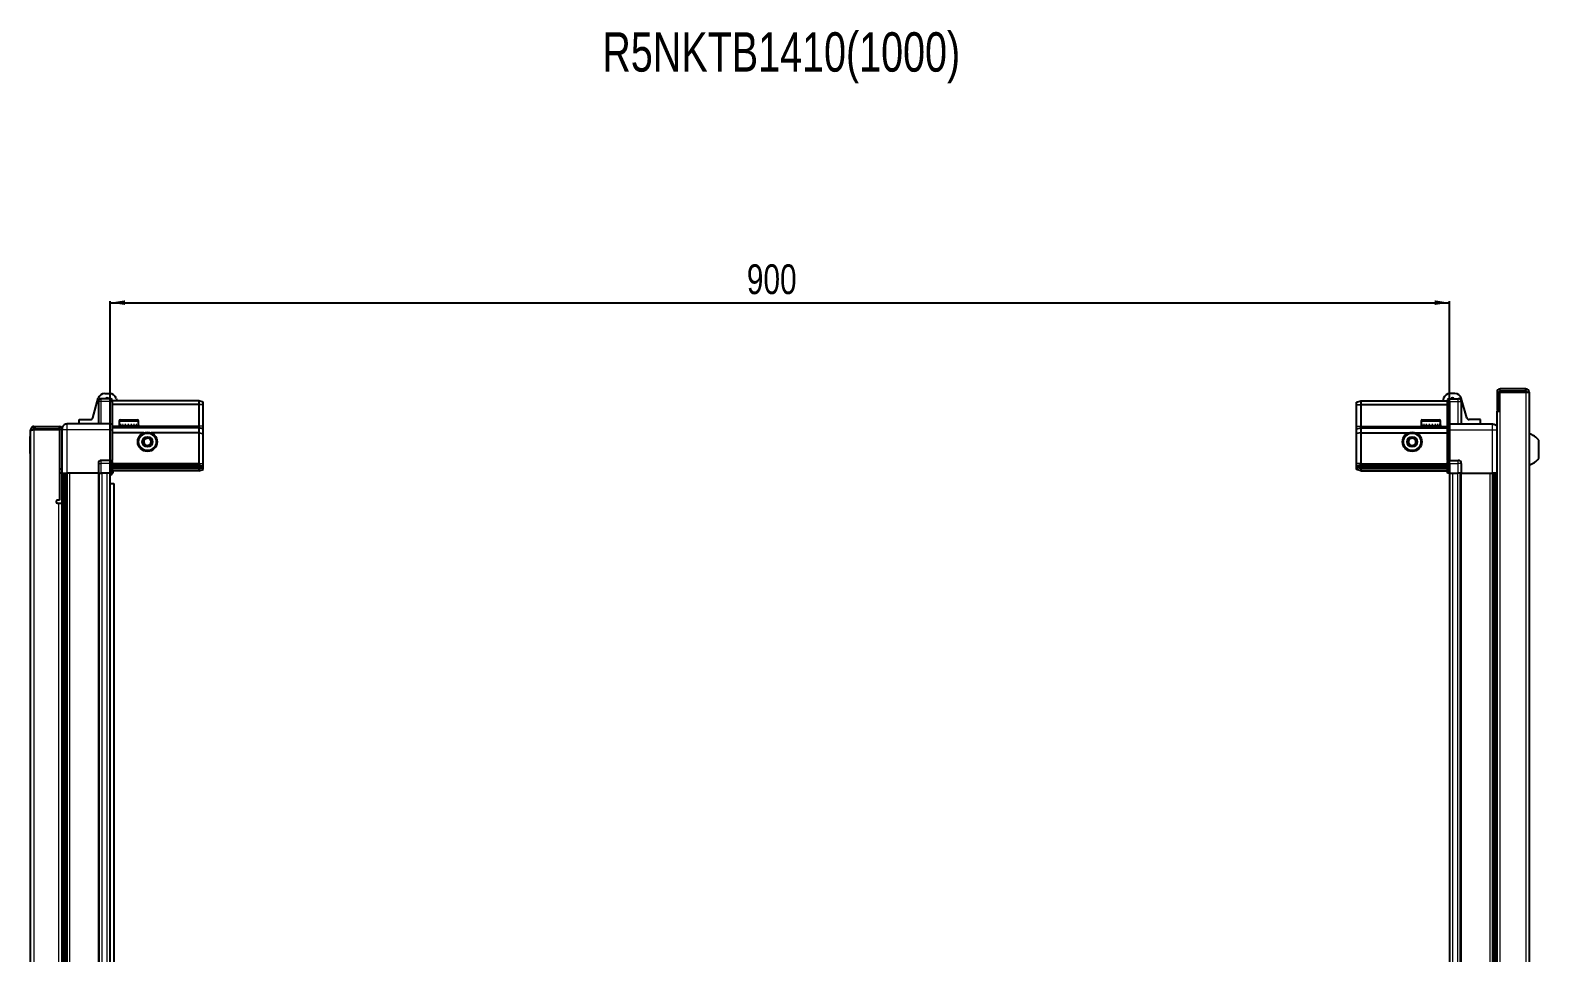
# Model space of a CAD drawing. Header units: millimetres. Extents: x 1219 to 5599, y -644 to 1917.
# Drawn here: x 3003 to 4016, y 1297 to 1917 of the extents above; entities that cross this region are included whole.
import ezdxf

# ---------------------------------------------------------------- set-up
doc = ezdxf.new("R2010")
doc.units = ezdxf.units.MM
doc.layers.add('FORMAT', color=7, linetype='Continuous')
doc.styles.add('SLDTEXTSTYLE0', font='TXT', dxfattribs={"width": 0.75})
doc.dimstyles.new('SLDDIMSTYLE0', dxfattribs={"dimtxt": 20, "dimasz": 10, "dimexe": 0, "dimexo": 0.0625, "dimgap": 5, "dimtad": 2, "dimdec": 1, "dimrnd": 1e-09, "dimzin": 12, "dimdsep": 46, "dimtxsty": 'SLDTEXTSTYLE0', "dimsah": 1, "dimcen": 0.09, "dimadec": 0, "dimazin": 3, "dimtfac": 1, "dimtofl": 0, "dimtmove": 0, "dimatfit": 3, "dimfxl": 0, "dimfrac": 2, "dimtolj": 1, "dimtzin": 12, "dimarcsym": 0})

# ---------------------------------------------------------------- blocks, each defined once
blk = doc.blocks.new('_D_6')
at = {"layer": 'FORMAT'}
for p, q in [((3056.5, 1619.3), (3056.5, 1734.8)), ((3056.5, 1733.8), (3956.5, 1733.8)), ((3956.5, 1619.3), (3956.5, 1734.8))]:
    blk.add_line(p, q, dxfattribs=at)
for points in [[(3056.5, 1733.8), (3066.5, 1732.3), (3066.5, 1735.4)], [(3956.5, 1733.8), (3946.5, 1735.4), (3946.5, 1732.3)]]:
    blk.add_solid(points, dxfattribs=at)
at = {"layer": 'FORMAT', "insert": (3484.3, 1759.6), "char_height": 20, "attachment_point": 1, "style": 'SLDTEXTSTYLE0'}
blk.add_mtext('900', dxfattribs=at)

msp = doc.modelspace()

# ---------------------------------------------------------------- linework, layer by layer
at = {"color": 7, "linetype": 'Continuous', "lineweight": 25}
for p, q in [((3052.93, 1672.82), (3056.15, 1672.82)), ((3960, 1672.82), (3956.77, 1672.82)), ((3988.31, 1673.72), (3988.31, 1661.32)), ((3989.81, 1673.72), (3989.81, 1661.32)), ((3990.31, 1660.82), (3990.31, 1673.72)), ((3990.31, 1673.72), (4007.71, 1673.72)), ((4007.71, 1675.82), (3990.41, 1675.82)), ((4007.71, 1674.32), (3990.41, 1674.32)), ((4007.71, 1674.32), (4007.71, 1675.82)), ((4007.71, 1673.72), (4009.81, 1673.72)), ((4009.81, 1673.72), (4009.81, 678.92)), ((3044.83, 1656.41), (3048.6, 1669.56)), ((3048.61, 1667.32), (3048.61, 1652.32)), ((3056.61, 1669.32), (3050.61, 1669.32)), ((3056.61, 1669.32), (3056.95, 1669.32)), ((3056.61, 1669.32), (3056.61, 1667.32)), ((3056.61, 1652.52), (3056.61, 1667.32)), ((3056.61, 1652.52), (3056.61, 1667.32)), ((3057.81, 1668.82), (3056.95, 1669.32)), ((3057.81, 1667.32), (3057.81, 1668.82)), ((3116.11, 1667.82), (3057.81, 1667.82)), ((3057.81, 1667.32), (3057.81, 1652.52)), ((3116.11, 1665.32), (3057.81, 1665.32)), ((3060.48, 1669.56), (3060.98, 1667.82)), ((3116.11, 1667.82), (3116.11, 1665.32)), ((3119.11, 1667.02), (3116.11, 1667.82)), ((3116.11, 1665.32), (3116.11, 1650.82)), ((3119.11, 1665.17), (3116.11, 1665.32)), ((3119.11, 1665.17), (3119.11, 1667.02)), ((3119.11, 1650.82), (3119.11, 1665.17)), ((3893.81, 1667.02), (3896.81, 1667.82)), ((3893.81, 1665.17), (3893.81, 1667.02)), ((3893.81, 1665.17), (3896.81, 1665.32)), ((3893.81, 1650.82), (3893.81, 1665.17)), ((3896.81, 1667.82), (3896.81, 1665.32)), ((3896.81, 1667.82), (3955.11, 1667.82)), ((3896.81, 1665.32), (3896.81, 1650.82)), ((3896.81, 1665.32), (3955.11, 1665.32)), ((3952.44, 1669.56), (3951.95, 1667.82)), ((3955.98, 1669.32), (3955.11, 1668.82)), ((3955.11, 1668.82), (3955.11, 1667.32)), ((3955.11, 1652.52), (3955.11, 1667.32)), ((3956.31, 1669.32), (3955.98, 1669.32)), ((3956.31, 1667.32), (3956.31, 1669.32)), ((3956.31, 1669.32), (3962.31, 1669.32)), ((3956.31, 1667.32), (3956.31, 1652.52)), ((3964.31, 1667.32), (3964.31, 1652.32)), ((3968.09, 1656.41), (3964.32, 1669.56)), ((3056.61, 1652.32), (3027.61, 1652.32)), ((3035.66, 1652.32), (3035.66, 1655.32)), ((3035.66, 1655.32), (3043.39, 1655.32)), ((3056.61, 1652.32), (3056.61, 1652.52)), ((3056.61, 1652.32), (3057.81, 1652.32)), ((3056.61, 1648.32), (3056.61, 1652.32)), ((3057.81, 1652.52), (3057.81, 1652.32)), ((3057.81, 1652.32), (3057.81, 1648.32)), ((3062.61, 1654.22), (3062.61, 1651.82)), ((3063.41, 1655.02), (3070.58, 1655.02)), ((3070.58, 1655.02), (3074.81, 1655.02)), ((3075.61, 1651.82), (3075.61, 1654.22)), ((3937.31, 1654.22), (3937.31, 1651.32)), ((3938.11, 1655.02), (3949.51, 1655.02)), ((3950.31, 1651.32), (3950.31, 1654.22)), ((3955.11, 1652.32), (3955.11, 1652.52)), ((3956.31, 1652.32), (3955.11, 1652.32)), ((3955.11, 1648.32), (3955.11, 1652.32)), ((3956.31, 1652.52), (3956.31, 1652.32)), ((3956.31, 1652.32), (3956.31, 1648.32)), ((3956.31, 1652.32), (3985.31, 1652.32)), ((3977.26, 1655.32), (3969.53, 1655.32)), ((3977.26, 1652.32), (3977.26, 1655.32)), ((3988.21, 1660.82), (3988.21, 691.82)), ((3988.21, 1660.82), (3990.31, 1660.82)), ((3988.31, 1661.32), (3989.81, 1661.32)), ((3003.11, 1643.96), (3002.81, 1643.96)), ((3002.81, 1632.39), (3002.81, 1643.96)), ((3004.61, 1648.47), (3003.11, 1648.47)), ((3003.11, 1647.97), (3003.11, 1648.47)), ((3003.11, 704.67), (3003.11, 1647.97)), ((3005.21, 1649.07), (3005.21, 1650.57)), ((3005.21, 1650.57), (3006.11, 1650.57)), ((3005.21, 1649.07), (3006.11, 1649.07)), ((3005.21, 1648.57), (3022.61, 1648.57)), ((3006.11, 1650.57), (3022.61, 1650.57)), ((3006.11, 1649.07), (3006.11, 1650.57)), ((3006.11, 1649.07), (3022.61, 1649.07)), ((3022.61, 1649.07), (3022.61, 1650.57)), ((3024.11, 1648.57), (3022.61, 1648.57)), ((3022.61, 1648.57), (3022.61, 1601.07)), ((3024.11, 1648.32), (3024.11, 1619.32)), ((3056.61, 1628.02), (3056.61, 1648.32)), ((3116.11, 1649.82), (3057.81, 1649.82)), ((3057.81, 1648.32), (3057.81, 1628.02)), ((3079.11, 1646.32), (3057.81, 1646.32)), ((3062.61, 1651.82), (3062.61, 1651.32)), ((3062.61, 1651.32), (3062.75, 1651.32)), ((3062.94, 1651.82), (3062.75, 1651.82)), ((3062.75, 1651.82), (3062.75, 1651.32)), ((3062.75, 1651.32), (3062.94, 1651.32)), ((3062.94, 1651.82), (3062.94, 1651.32)), ((3062.94, 1651.32), (3063.46, 1651.32)), ((3063.86, 1651.82), (3063.46, 1651.82)), ((3063.46, 1651.82), (3063.46, 1651.32)), ((3063.46, 1651.32), (3063.86, 1651.32)), ((3063.86, 1651.82), (3063.86, 1651.32)), ((3063.86, 1651.32), (3064.73, 1651.32)), ((3064.71, 1651.32), (3064.71, 1651.22)), ((3064.71, 1651.22), (3073.51, 1651.22)), ((3065.31, 1651.82), (3064.73, 1651.82)), ((3064.73, 1651.82), (3064.73, 1651.32)), ((3064.73, 1651.32), (3065.31, 1651.32)), ((3065.11, 1650.82), (3065.8, 1650.34)), ((3065.11, 1650.82), (3070.14, 1650.82)), ((3065.8, 1650.34), (3065.11, 1649.86)), ((3065.11, 1649.86), (3065.11, 1649.82)), ((3065.11, 1649.86), (3070.14, 1649.86)), ((3065.31, 1651.82), (3065.31, 1651.32)), ((3065.31, 1651.32), (3066.43, 1651.32)), ((3065.8, 1650.34), (3069.96, 1650.34)), ((3067.12, 1651.82), (3066.43, 1651.82)), ((3066.43, 1651.82), (3066.43, 1651.32)), ((3066.43, 1651.32), (3067.12, 1651.32)), ((3067.12, 1651.82), (3067.12, 1651.32)), ((3067.12, 1651.32), (3068.39, 1651.32)), ((3069.13, 1651.82), (3068.39, 1651.82)), ((3068.39, 1651.82), (3068.39, 1651.32)), ((3068.39, 1651.32), (3068.63, 1651.32)), ((3068.63, 1651.82), (3068.63, 1651.32)), ((3069.12, 1651.82), (3069.12, 1651.32)), ((3069.12, 1651.32), (3069.13, 1651.32)), ((3069.13, 1651.82), (3069.13, 1651.32)), ((3069.13, 1651.32), (3070.43, 1651.32)), ((3069.96, 1650.34), (3072.42, 1650.34)), ((3070.14, 1650.82), (3073.11, 1650.82)), ((3070.14, 1649.86), (3073.11, 1649.86)), ((3071.14, 1651.82), (3070.43, 1651.82)), ((3070.43, 1651.82), (3070.43, 1651.32)), ((3070.48, 1651.82), (3070.48, 1651.32)), ((3070.48, 1651.32), (3071.14, 1651.32)), ((3071.14, 1651.82), (3071.14, 1651.32)), ((3071.14, 1651.32), (3072.33, 1651.32)), ((3072.95, 1651.82), (3072.33, 1651.82)), ((3072.33, 1651.82), (3072.33, 1651.32)), ((3072.33, 1651.32), (3072.95, 1651.32)), ((3072.42, 1650.34), (3073.11, 1650.82)), ((3073.11, 1649.86), (3072.42, 1650.34)), ((3072.95, 1651.82), (3072.95, 1651.32)), ((3072.95, 1651.32), (3073.92, 1651.32)), ((3073.11, 1649.82), (3073.11, 1649.86)), ((3073.51, 1651.22), (3073.51, 1651.32)), ((3074.38, 1651.82), (3073.92, 1651.82)), ((3073.92, 1651.82), (3073.92, 1651.32)), ((3073.92, 1651.32), (3074.38, 1651.32)), ((3074.38, 1651.82), (3074.38, 1651.32)), ((3074.38, 1651.32), (3075.03, 1651.32)), ((3075.3, 1651.82), (3075.03, 1651.82)), ((3075.03, 1651.82), (3075.03, 1651.32)), ((3075.03, 1651.32), (3075.3, 1651.32)), ((3075.3, 1651.82), (3075.3, 1651.32)), ((3075.3, 1651.32), (3075.57, 1651.32)), ((3075.61, 1651.82), (3075.57, 1651.82)), ((3075.57, 1651.82), (3075.57, 1651.32)), ((3075.57, 1651.32), (3075.61, 1651.32)), ((3075.61, 1651.82), (3075.61, 1651.32)), ((3116.11, 1646.32), (3084.11, 1646.32)), ((3116.11, 1650.82), (3116.11, 1649.82)), ((3116.11, 1649.82), (3116.11, 1646.32)), ((3119.11, 1649.02), (3116.11, 1649.82)), ((3116.11, 1646.32), (3116.11, 1625.82)), ((3116.11, 1646.32), (3119.11, 1645.99)), ((3119.11, 1649.02), (3119.11, 1650.82)), ((3119.11, 1645.99), (3119.11, 1649.02)), ((3119.11, 1625.82), (3119.11, 1645.99)), ((3893.81, 1649.02), (3893.81, 1650.82)), ((3893.81, 1649.02), (3896.81, 1649.82)), ((3893.81, 1645.99), (3893.81, 1649.02)), ((3896.81, 1646.32), (3893.81, 1645.99)), ((3893.81, 1625.82), (3893.81, 1645.99)), ((3896.81, 1650.82), (3896.81, 1649.82)), ((3896.81, 1649.82), (3896.81, 1646.32)), ((3896.81, 1649.82), (3955.11, 1649.82)), ((3896.81, 1646.32), (3896.81, 1625.82)), ((3896.81, 1646.32), (3928.81, 1646.32)), ((3933.81, 1646.32), (3955.11, 1646.32)), ((3937.31, 1651.32), (3937.35, 1651.32)), ((3937.47, 1651.82), (3937.35, 1651.82)), ((3937.35, 1651.82), (3937.35, 1651.32)), ((3937.35, 1651.32), (3937.47, 1651.32)), ((3937.47, 1651.82), (3937.47, 1651.32)), ((3937.47, 1651.32), (3937.88, 1651.32)), ((3938.22, 1651.82), (3937.88, 1651.82)), ((3937.88, 1651.82), (3937.88, 1651.32)), ((3937.88, 1651.32), (3938.22, 1651.32)), ((3938.22, 1651.82), (3938.22, 1651.32)), ((3938.22, 1651.32), (3938.99, 1651.32)), ((3939.52, 1651.82), (3938.99, 1651.82)), ((3938.99, 1651.82), (3938.99, 1651.32)), ((3938.99, 1651.32), (3939.52, 1651.32)), ((3939.41, 1651.32), (3939.41, 1651.22)), ((3939.41, 1651.22), (3948.21, 1651.22)), ((3939.52, 1651.82), (3939.52, 1651.32)), ((3939.52, 1651.32), (3940.57, 1651.32)), ((3939.81, 1650.82), (3940.5, 1650.34)), ((3939.81, 1650.82), (3947.81, 1650.82)), ((3940.5, 1650.34), (3939.81, 1649.86)), ((3939.81, 1649.86), (3939.81, 1649.82)), ((3939.81, 1649.86), (3947.81, 1649.86)), ((3940.5, 1650.34), (3947.12, 1650.34)), ((3941.23, 1651.82), (3940.57, 1651.82)), ((3940.57, 1651.82), (3940.57, 1651.32)), ((3940.57, 1651.32), (3941.23, 1651.32)), ((3941.23, 1651.82), (3941.23, 1651.32)), ((3941.23, 1651.32), (3942.47, 1651.32)), ((3943.2, 1651.82), (3942.47, 1651.82)), ((3942.47, 1651.82), (3942.47, 1651.32)), ((3942.47, 1651.32), (3942.91, 1651.32)), ((3942.91, 1651.82), (3942.91, 1651.32)), ((3943.2, 1651.82), (3943.2, 1651.32)), ((3943.2, 1651.32), (3944.5, 1651.32)), ((3945.23, 1651.82), (3944.5, 1651.82)), ((3944.5, 1651.82), (3944.5, 1651.32)), ((3944.77, 1651.82), (3944.77, 1651.32)), ((3944.77, 1651.32), (3945.23, 1651.32)), ((3945.23, 1651.82), (3945.23, 1651.32)), ((3945.23, 1651.32), (3946.47, 1651.32)), ((3947.12, 1651.82), (3946.47, 1651.82)), ((3946.47, 1651.82), (3946.47, 1651.32)), ((3946.47, 1651.32), (3947.12, 1651.32)), ((3947.12, 1651.82), (3947.12, 1651.32)), ((3947.12, 1651.32), (3948.17, 1651.32)), ((3947.12, 1650.34), (3947.81, 1650.82)), ((3947.81, 1649.86), (3947.12, 1650.34)), ((3947.81, 1649.82), (3947.81, 1649.86)), ((3948.69, 1651.82), (3948.17, 1651.82)), ((3948.17, 1651.82), (3948.17, 1651.32)), ((3948.17, 1651.32), (3948.69, 1651.32)), ((3948.21, 1651.22), (3948.21, 1651.32)), ((3948.69, 1651.82), (3948.69, 1651.32)), ((3948.69, 1651.32), (3949.45, 1651.32)), ((3949.78, 1651.82), (3949.45, 1651.82)), ((3949.45, 1651.82), (3949.45, 1651.32)), ((3949.45, 1651.32), (3949.78, 1651.32)), ((3949.78, 1651.82), (3949.78, 1651.32)), ((3949.78, 1651.32), (3950.17, 1651.32)), ((3950.28, 1651.82), (3950.17, 1651.82)), ((3950.17, 1651.82), (3950.17, 1651.32)), ((3950.17, 1651.32), (3950.28, 1651.32)), ((3950.28, 1651.82), (3950.28, 1651.32)), ((3950.28, 1651.32), (3950.31, 1651.32)), ((3955.11, 1628.02), (3955.11, 1648.32)), ((3956.31, 1648.32), (3956.31, 1628.02)), ((3002.81, 1632.39), (3003.11, 1632.39)), ((4016.41, 1629.32), (4016.41, 1641.32)), ((3022.61, 1622.07), (3024.11, 1622.07)), ((3048.61, 1625.82), (3048.61, 1619.32)), ((3056.61, 1627.82), (3050.61, 1627.82)), ((3056.61, 1627.82), (3056.61, 1628.02)), ((3056.61, 1627.82), (3056.61, 1625.82)), ((3056.61, 1627.82), (3057.81, 1627.82)), ((3056.61, 1619.32), (3056.61, 1625.82)), ((3056.61, 1619.32), (3056.61, 1625.82)), ((3056.95, 1619.32), (3056.95, 1625.82)), ((3057.81, 1628.02), (3057.81, 1627.82)), ((3057.81, 1627.15), (3057.81, 1627.82)), ((3057.81, 1627.15), (3057.81, 1619.32)), ((3116.11, 1624.82), (3057.81, 1624.82)), ((3116.11, 1623.82), (3057.81, 1623.82)), ((3116.11, 1622.32), (3057.81, 1622.32)), ((3116.11, 1625.82), (3116.11, 1624.82)), ((3116.11, 1624.82), (3116.11, 1623.82)), ((3116.11, 1624.82), (3119.11, 1624.02)), ((3116.11, 1623.82), (3116.11, 1622.32)), ((3116.11, 1623.82), (3119.11, 1623.28)), ((3116.11, 1622.32), (3119.11, 1622.78)), ((3116.11, 1622.32), (3116.11, 1620.82)), ((3119.11, 1624.02), (3119.11, 1625.82)), ((3119.11, 1623.28), (3119.11, 1624.02)), ((3119.11, 1622.78), (3119.11, 1623.28)), ((3119.11, 1621.63), (3119.11, 1622.78)), ((3893.81, 1624.02), (3893.81, 1625.82)), ((3896.81, 1624.82), (3893.81, 1624.02)), ((3893.81, 1623.28), (3893.81, 1624.02)), ((3896.81, 1623.82), (3893.81, 1623.28)), ((3893.81, 1622.78), (3893.81, 1623.28)), ((3896.81, 1622.32), (3893.81, 1622.78)), ((3893.81, 1621.63), (3893.81, 1622.78)), ((3896.81, 1625.82), (3896.81, 1624.82)), ((3896.81, 1624.82), (3896.81, 1623.82)), ((3896.81, 1624.82), (3955.11, 1624.82)), ((3896.81, 1623.82), (3955.11, 1623.82)), ((3896.81, 1623.82), (3896.81, 1622.32)), ((3896.81, 1622.32), (3896.81, 1620.82)), ((3896.81, 1622.32), (3955.11, 1622.32)), ((3955.11, 1627.82), (3955.11, 1628.02)), ((3956.31, 1627.82), (3955.11, 1627.82)), ((3955.11, 1627.82), (3955.11, 1627.15)), ((3955.11, 1619.32), (3955.11, 1627.15)), ((3955.98, 1625.82), (3955.98, 1619.32)), ((3956.31, 1628.02), (3956.31, 1627.82)), ((3956.31, 1625.82), (3956.31, 1627.82)), ((3956.31, 1627.82), (3962.31, 1627.82)), ((3956.31, 1625.82), (3956.31, 1627.82)), ((3956.31, 1625.82), (3956.31, 1619.32)), ((3964.31, 1625.82), (3964.31, 1619.32)), ((3024.11, 1619.32), (3022.61, 1619.32)), ((3024.76, 733.32), (3024.76, 1619.32)), ((3026.55, 1619.32), (3026.55, 733.32)), ((3026.59, 1619.32), (3026.59, 733.32)), ((3048.61, 1619.32), (3027.61, 1619.32)), ((3048.61, 1619.32), (3050.61, 1619.32)), ((3049.26, 733.32), (3049.26, 1619.32)), ((3056.61, 1619.32), (3050.61, 1619.32)), ((3056.46, 733.32), (3056.46, 1619.32)), ((3056.46, 1612.32), (3058.96, 1612.32)), ((3056.61, 1619.32), (3056.95, 1619.32)), ((3056.61, 1619.32), (3056.61, 1619.32)), ((3057.81, 1619.32), (3056.95, 1619.32)), ((3056.95, 1619.32), (3056.95, 1619.32)), ((3116.11, 1620.82), (3057.81, 1620.82)), ((3058.96, 1612.32), (3058.96, 738.82)), ((3116.11, 1620.82), (3119.11, 1621.63)), ((3896.81, 1620.82), (3893.81, 1621.63)), ((3896.81, 1620.82), (3955.11, 1620.82)), ((3955.98, 1619.32), (3955.11, 1619.32)), ((3956.31, 1619.32), (3955.98, 1619.32)), ((3956.31, 1619.32), (3962.31, 1619.32)), ((3956.46, 1619.32), (3956.46, 733.32)), ((3964.31, 1619.32), (3962.31, 1619.32)), ((3963.66, 1619.32), (3963.66, 733.32)), ((3964.31, 1619.32), (3985.31, 1619.32)), ((3986.33, 733.32), (3986.33, 1619.32)), ((3986.37, 733.32), (3986.37, 1619.32)), ((3988.16, 1619.32), (3988.16, 733.32)), ((3022.61, 1601.07), (3021.26, 1601.07)), ((3021.26, 1599.07), (3022.01, 1599.07)), ((3022.01, 1599.07), (3024.11, 1599.07)), ((3024.11, 1599.07), (3024.11, 753.57))]:
    msp.add_line(p, q, dxfattribs=at)
at = {"color": 8, "linetype": 'Continuous', "lineweight": 18}
for p, q in [((3989.81, 1673.72), (3988.31, 1673.72)), ((3990.41, 1674.32), (3990.41, 1675.82)), ((4007.71, 1673.72), (4007.71, 678.92)), ((3050.61, 1667.32), (3048.61, 1667.32)), ((3050.61, 1667.32), (3050.61, 1669.32)), ((3050.61, 1652.32), (3050.61, 1667.32)), ((3056.61, 1667.32), (3050.61, 1667.32)), ((3056.61, 1667.32), (3057.81, 1667.32)), ((3956.31, 1667.32), (3955.11, 1667.32)), ((3956.31, 1667.32), (3962.31, 1667.32)), ((3962.31, 1667.32), (3962.31, 1669.32)), ((3962.31, 1652.32), (3962.31, 1667.32)), ((3962.31, 1667.32), (3964.31, 1667.32)), ((3056.61, 1652.52), (3057.81, 1652.52)), ((3062.61, 1654.22), (3070.78, 1654.22)), ((3070.78, 1654.22), (3075.61, 1654.22)), ((3937.31, 1654.22), (3950.31, 1654.22)), ((3955.11, 1652.52), (3956.31, 1652.52)), ((3990.31, 1660.82), (3990.31, 691.82)), ((3005.21, 1648.57), (3005.21, 704.07)), ((3027.61, 1619.32), (3027.61, 1648.32)), ((3056.61, 1648.32), (3027.61, 1648.32)), ((3056.61, 1648.32), (3057.81, 1648.32)), ((3065.11, 1650.82), (3057.81, 1650.82)), ((3116.11, 1650.82), (3073.11, 1650.82)), ((3119.11, 1650.82), (3116.11, 1650.82)), ((3893.81, 1650.82), (3896.81, 1650.82)), ((3896.81, 1650.82), (3939.81, 1650.82)), ((3947.81, 1650.82), (3955.11, 1650.82)), ((3956.31, 1648.32), (3955.11, 1648.32)), ((3956.31, 1648.32), (3985.31, 1648.32)), ((3985.31, 1619.32), (3985.31, 1648.32)), ((3048.61, 1625.82), (3050.61, 1625.82)), ((3050.61, 1625.82), (3050.61, 1627.82)), ((3050.61, 1619.32), (3050.61, 1625.82)), ((3056.61, 1625.82), (3050.61, 1625.82)), ((3056.61, 1628.02), (3057.81, 1628.02)), ((3056.61, 1625.82), (3056.95, 1625.82)), ((3116.11, 1625.82), (3057.81, 1625.82)), ((3116.11, 1625.82), (3119.11, 1625.82)), ((3896.81, 1625.82), (3893.81, 1625.82)), ((3896.81, 1625.82), (3955.11, 1625.82)), ((3955.11, 1628.02), (3956.31, 1628.02)), ((3956.31, 1625.82), (3955.98, 1625.82)), ((3956.31, 1625.82), (3962.31, 1625.82)), ((3962.31, 1625.82), (3962.31, 1627.82)), ((3962.31, 1619.32), (3962.31, 1625.82)), ((3964.31, 1625.82), (3962.31, 1625.82)), ((3024.11, 1599.07), (3024.11, 1619.32)), ((3025.35, 1619.32), (3025.35, 733.32)), ((3027.79, 733.32), (3027.79, 1619.32)), ((3029.21, 1619.32), (3029.21, 733.32)), ((3048.61, 733.32), (3048.61, 1619.32)), ((3051.26, 733.32), (3051.26, 1619.32)), ((3054.46, 733.32), (3054.46, 1619.32)), ((3056.61, 1619.32), (3056.95, 1619.32)), ((3958.46, 1619.32), (3958.46, 733.32)), ((3961.66, 1619.32), (3961.66, 733.32)), ((3964.31, 1619.32), (3964.31, 733.32)), ((3983.71, 733.32), (3983.71, 1619.32)), ((3985.13, 1619.32), (3985.13, 733.32)), ((3987.58, 733.32), (3987.58, 1619.32)), ((3022.01, 753.57), (3022.01, 1599.07))]:
    msp.add_line(p, q, dxfattribs=at)
at = {"color": 7, "linetype": 'Continuous', "lineweight": 25}
for centre, radius in [((3081.61, 1640.32), 6.5), ((3081.61, 1640.32), 3.46), ((3931.31, 1640.32), 6.5), ((3931.31, 1640.32), 3.46)]:
    msp.add_circle(centre, radius, dxfattribs=at)
at = {"color": 8, "linetype": 'Continuous', "lineweight": 18}
for centre in [(3081.61, 1640.32), (3931.31, 1640.32)]:
    msp.add_circle(centre, 5.7, dxfattribs=at)
at = {"color": 7, "linetype": 'Continuous', "lineweight": 25}
for centre, radius, start, end in [((3052.93, 1668.32), 4.5, 90, 164), ((3056.15, 1668.32), 4.5, 16, 90), ((3956.77, 1668.32), 4.5, 90, 164), ((3960, 1668.32), 4.5, 16, 90), ((3990.41, 1673.72), 2.1, 90, 180), ((3990.41, 1673.72), 0.6, 90, 180), ((4007.71, 1673.72), 2.1, 0, 90), ((4007.71, 1673.72), 0.6, 0, 90), ((3050.61, 1667.32), 2, 90, 180), ((3054.56, 1667.92), 1.9, 47.4631, 132.5369), ((3958.36, 1667.92), 1.9, 47.4631, 132.5369), ((3962.31, 1667.32), 2, 0, 90), ((3043.39, 1656.82), 1.5, 270, 344), ((3063.41, 1654.22), 0.8, 90, 180), ((3074.81, 1654.22), 0.8, 0, 90), ((3938.11, 1654.22), 0.8, 90, 180), ((3949.51, 1654.22), 0.8, 0, 90), ((3969.53, 1656.82), 1.5, 196, 270), ((3005.11, 1648.07), 0.5, 90, 117.7907), ((3022.51, 1648.47), 0.6, 9.59407, 90), ((3022.51, 1648.47), 2.1, 32.2369, 87.2706), ((3064.71, 1650.82), 0.4, 0, 90), ((3073.51, 1650.82), 0.4, 90, 180), ((3081.61, 1640.32), 2.5, 101.00659, 161.00659), ((3081.61, 1640.32), 2.5, 41.00659, 101.00659), ((3931.31, 1640.32), 2.5, 120.74103, 180.74103), ((3931.31, 1640.32), 2.5, 60.74103, 120.74103), ((3931.31, 1640.32), 2.5, 0.74103, 60.74103), ((3939.41, 1650.82), 0.4, 0, 90), ((3948.21, 1650.82), 0.4, 90, 180), ((4006.79, 1634.3), 11.91, 36.1266, 75.29965), ((3081.61, 1640.32), 2.5, 161.00659, 221.00659), ((3081.61, 1640.32), 2.5, 221.00659, 281.00659), ((3081.61, 1640.32), 2.5, 281.00659, 341.00659), ((3081.61, 1640.32), 2.5, 341.00659, 41.00659), ((3931.31, 1640.32), 2.5, 180.74103, 240.74103), ((3931.31, 1640.32), 2.5, 240.74103, 300.74103), ((3931.31, 1640.32), 2.5, 300.74103, 0.74103), ((3050.61, 1625.82), 2, 90, 180), ((3962.31, 1625.82), 2, 0, 90), ((4006.79, 1636.35), 11.91, 284.70035, 323.8734), ((3053.96, 1621.97), 5, 300, 346.70293), ((3021.26, 1600.07), 1, 90, 270)]:
    msp.add_arc(centre, radius, start, end, dxfattribs=at)
for centre, start_param, end_param in [((3060.41, 1625.82), 2.4188584, 3.1415927), ((3952.51, 1625.82), 0, 0.7227342)]:
    msp.add_ellipse(centre, major_axis=(3.46, 0), ratio=0.5773503, start_param=start_param, end_param=end_param, dxfattribs=at)
for points, knots in [([(3027.61, 1652.32), (3027.17, 1652.28), (3026.49, 1652.2), (3025.68, 1651.77), (3025.12, 1651.32), (3024.67, 1650.76), (3024.23, 1649.94), (3024.16, 1649.26), (3024.11, 1648.82)], [0, 0, 0, 0, 0.2394568, 0.3683607, 0.5, 0.6316393, 0.7605432, 1, 1, 1, 1]), ([(3985.31, 1652.32), (3985.75, 1652.28), (3986.43, 1652.21), (3987.24, 1651.77), (3987.8, 1651.33), (3988.08, 1650.96), (3988.21, 1650.77)], [0, 0, 0, 0, 0.3842982, 0.5911726, 0.8024372, 1, 1, 1, 1]), ([(3005.21, 1650.57), (3004.96, 1650.55), (3004.46, 1650.49), (3003.82, 1650.1), (3003.36, 1649.54), (3003.14, 1648.96), (3003.12, 1648.6), (3003.11, 1648.47)], [0, 0, 0, 0, 0.23025534, 0.4485219, 0.6667858, 0.88504963, 1, 1, 1, 1]), ([(3003.11, 1647.97), (3003.14, 1648.02), (3003.19, 1648.11), (3003.58, 1648.24), (3004.14, 1648.37), (3004.72, 1648.48), (3005.09, 1648.55), (3005.21, 1648.57)], [0, 0, 0, 0, 0.2302553, 0.4485219, 0.6667858, 0.8850496, 1, 1, 1, 1]), ([(3024.11, 1648.82), (3024.11, 1648.82), (3024.11, 1648.8), (3024.11, 1648.69), (3024.11, 1648.52), (3024.11, 1648.39), (3024.11, 1648.32)], [0, 0, 0, 0, 0.2493943, 0.5003335, 0.7501667, 1, 1, 1, 1]), ([(3078.78, 1639.77), (3078.95, 1640.26), (3079.26, 1641.17), (3079.57, 1642.08), (3079.72, 1642.5)], [0, 0, 0, 0, 0.5346859, 1, 1, 1, 1]), ([(3079.72, 1642.5), (3080.22, 1642.6), (3081.17, 1642.78), (3082.11, 1642.97), (3082.55, 1643.05)], [0, 0, 0, 0, 0.5346859, 1, 1, 1, 1]), ([(3082.55, 1643.05), (3082.63, 1642.96), (3083.03, 1642.51), (3083.68, 1641.76), (3084.22, 1641.13), (3084.44, 1640.87)], [0, 0, 0, 0, 0.1331247, 0.6370994, 1, 1, 1, 1]), ([(3928.79, 1641.73), (3929.24, 1642), (3930.06, 1642.49), (3930.89, 1642.98), (3931.27, 1643.21)], [0, 0, 0, 0, 0.5346859, 1, 1, 1, 1]), ([(3931.27, 1643.21), (3931.72, 1642.96), (3932.57, 1642.49), (3933.4, 1642.02), (3933.79, 1641.8)], [0, 0, 0, 0, 0.5346859, 1, 1, 1, 1]), ([(3080.67, 1637.59), (3080.45, 1637.85), (3079.91, 1638.48), (3079.25, 1639.23), (3078.86, 1639.68), (3078.78, 1639.77)], [0, 0, 0, 0, 0.3629006, 0.8668753, 1, 1, 1, 1]), ([(3083.51, 1638.14), (3083, 1638.05), (3082.05, 1637.86), (3081.11, 1637.68), (3080.67, 1637.59)], [0, 0, 0, 0, 0.5346859, 1, 1, 1, 1]), ([(3084.44, 1640.87), (3084.28, 1640.39), (3083.96, 1639.47), (3083.65, 1638.57), (3083.51, 1638.14)], [0, 0, 0, 0, 0.5346859, 1, 1, 1, 1]), ([(3928.83, 1638.85), (3928.83, 1638.97), (3928.82, 1639.57), (3928.81, 1640.57), (3928.8, 1641.39), (3928.79, 1641.73)], [0, 0, 0, 0, 0.1331247, 0.6370994, 1, 1, 1, 1]), ([(3931.35, 1637.44), (3930.9, 1637.69), (3930.06, 1638.16), (3929.22, 1638.63), (3928.83, 1638.85)], [0, 0, 0, 0, 0.5346859, 1, 1, 1, 1]), ([(3933.83, 1638.91), (3933.39, 1638.65), (3932.56, 1638.16), (3931.73, 1637.67), (3931.35, 1637.44)], [0, 0, 0, 0, 0.53468586, 1, 1, 1, 1]), ([(3933.79, 1641.8), (3933.8, 1641.45), (3933.81, 1640.63), (3933.82, 1639.64), (3933.83, 1639.04), (3933.83, 1638.91)], [0, 0, 0, 0, 0.3629006, 0.8668753, 1, 1, 1, 1]), ([(3024.11, 1619.32), (3024.15, 1619.32), (3024.23, 1619.32), (3024.83, 1619.32), (3025.72, 1619.32), (3026.7, 1619.32), (3027.35, 1619.32), (3027.61, 1619.32)], [0, 0, 0, 0, 0.2146939, 0.4293877, 0.6440816, 0.8587754, 1, 1, 1, 1]), ([(3988.16, 1619.32), (3988.12, 1619.32), (3987.9, 1619.32), (3987.18, 1619.32), (3986.22, 1619.32), (3985.57, 1619.32), (3985.31, 1619.32)], [0, 0, 0, 0, 0.07170733, 0.42097906, 0.77025079, 1, 1, 1, 1])]:
    msp.add_open_spline(points, degree=3, knots=knots, dxfattribs=at)
at = {"color": 8, "linetype": 'Continuous', "lineweight": 18}
for points in [[(3027.61, 1648.32), (3027.61, 1648.85), (3027.61, 1649.9), (3027.61, 1651.22), (3027.61, 1652.14), (3027.61, 1652.26), (3027.61, 1652.32)], [(3985.31, 1648.32), (3985.31, 1648.85), (3985.31, 1649.9), (3985.31, 1651.22), (3985.31, 1652.14), (3985.31, 1652.26), (3985.31, 1652.32)]]:
    msp.add_open_spline(points, degree=3, dxfattribs=at)
at = {"color": 7, "linetype": 'Continuous', "lineweight": 25}
msp.add_open_spline([(3005.21, 1649.07), (3005.13, 1649.06), (3004.98, 1649.05), (3004.78, 1648.91), (3004.64, 1648.71), (3004.62, 1648.55), (3004.61, 1648.47)], degree=3, dxfattribs=at)
at = {"color": 8, "linetype": 'Continuous', "lineweight": 18}
for points, knots in [([(3027.61, 1648.32), (3027.17, 1648.32), (3026.49, 1648.32), (3025.68, 1648.32), (3025.12, 1648.32), (3024.67, 1648.32), (3024.23, 1648.32), (3024.16, 1648.32), (3024.11, 1648.32)], [0, 0, 0, 0, 0.2394568, 0.3683607, 0.5, 0.6316393, 0.7605432, 1, 1, 1, 1]), ([(3985.31, 1648.32), (3985.75, 1648.32), (3986.43, 1648.32), (3987.24, 1648.32), (3987.8, 1648.32), (3988.08, 1648.32), (3988.21, 1648.32)], [0, 0, 0, 0, 0.3842982, 0.5911726, 0.8024372, 1, 1, 1, 1])]:
    msp.add_open_spline(points, degree=3, knots=knots, dxfattribs=at)

# ---------------------------------------------------------------- texts
at = {"layer": 'FORMAT', "insert": (3387.21, 1915.56), "char_height": 26.4583, "attachment_point": 1, "style": 'SLDTEXTSTYLE0'}
msp.add_mtext('R5NKTB1410(1000)', dxfattribs=at)

# ---------------------------------------------------------------- dimensions: what is measured, and where the dimension line sits
at = {"layer": 'FORMAT'}
dim = msp.add_linear_dim(base=(3956.46, 1733.82), p1=(3056.46, 1619.32), p2=(3956.46, 1619.32), angle=0, dimstyle='SLDDIMSTYLE0', dxfattribs=at)
dim.commit()
dim.dimension.update_dxf_attribs({"geometry": '_D_6', "text_midpoint": (3506.46, 1733.82), "dimtype": 160})

doc.saveas('drawing.dxf')
